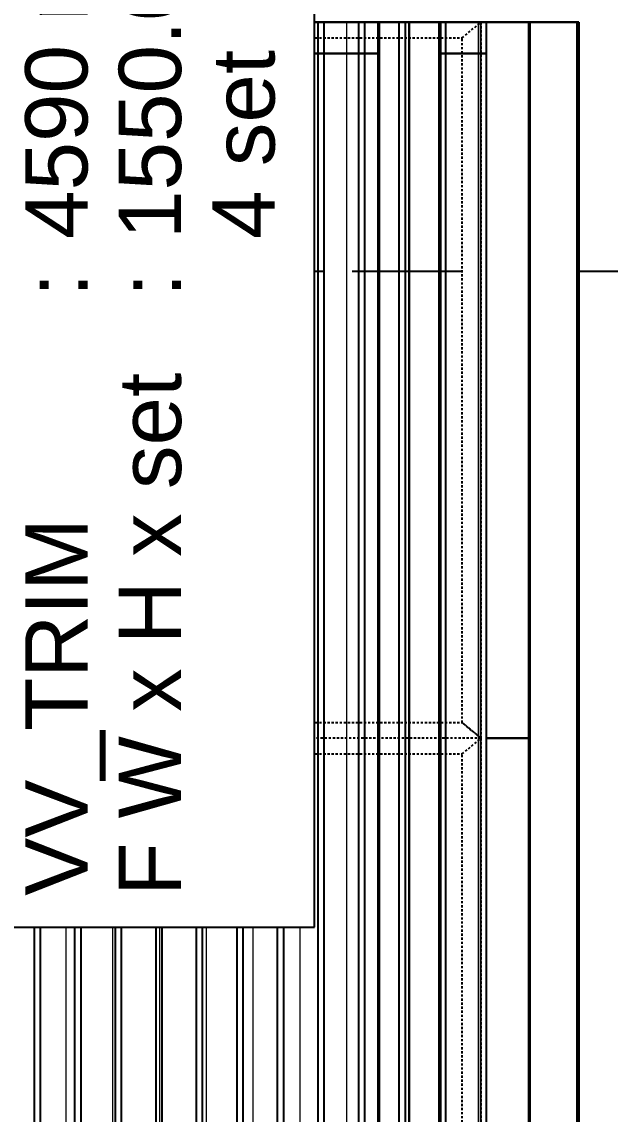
# Model space of a CAD drawing. Header units: millimetres. Extents: x -1379 to 1385823, y -4884429 to 548763.
# Drawn here: x 570096 to 571039, y -2332301 to -2330551 of the extents above; entities that cross this region are included whole.
import ezdxf

# ---------------------------------------------------------------- set-up
doc = ezdxf.new("R2010")
doc.units = ezdxf.units.MM
for name, pattern in [('CENTER', [50.8, 31.75, -6.35, 6.35, -6.35]), ('TA_GL_000.70000', [1.925, 0.7, -0.175, 0.175, -0.175, 0.7]), ('TA_HL_001.00000', [6.5, 3.55, -2.95])]:
    doc.linetypes.add(name, pattern=pattern)
for name, color, linetype in [('000 - 0_SYM_DWG_GRIDLINE_MAIN_COLOR_251', 251, 'Continuous'), ('000 - GRID', 251, 'CENTER'), ('010 - ASPG_EXTR_MAIN_COLOR_2', 2, 'Continuous'), ('010 - ASPG_EXTR_WIPEOUT_', 250, 'Continuous'), ('010 - ASPG_FRAMING_MAIN_COLOR_1', 1, 'Continuous'), ('010 - ASPG_FRAMING_SUB_COLOR_2', 2, 'Continuous'), ('010 - ASPG_FRAMING_WIPEOUT_', 250, 'Continuous')]:
    doc.layers.add(name, color=color, linetype=linetype)
doc.layers.add('000 - CONCRETE_EX_LOUVERS_DEF_SUB', color=250, linetype='Continuous', plot=False)
doc.layers.add('000 - ESTIMATE_ASPG_WIPEOUT_', color=250, linetype='Continuous', plot=False)
doc.layers.add('000 - ESTIMATE_ASPG_MAIN_COLOR_6', color=6, linetype='Continuous', true_color=0xff00ff, plot=False)
doc.layers.add('000 - ESTIMATE_ASPG_TEXT_COLOR_1', color=1, linetype='Continuous', true_color=0xff0000, plot=False)
doc.styles.add('_Arial', font='arial.ttf')
doc.styles.add('TA', font='', dxfattribs={"height": 4.5})
doc.styles.get('TA').set_extended_font_data('Cordia New')

# ---------------------------------------------------------------- blocks, each defined once
blk = doc.blocks.new('DPA_CP_Entrance Louver Grill Vertical Z - Louver Grill Vertical Z-5244519-IV01 - ELEVATION 2')
at = {"layer": '000 - CONCRETE_EX_LOUVERS_DEF_SUB'}
for p, q in [((-2300292.7, 114425), (-2300342.7, 114425)), ((-2300342.7, 114425), (-2300292.7, 114425)), ((-2300292.7, 114425), (-2300342.7, 114425)), ((-2300342.7, 114425), (-2300292.7, 114425)), ((-2300292.7, 114425), (-2300217.7, 114425)), ((-2300217.7, 114425), (-2300292.7, 114425)), ((-2300217.7, 114425), (-2300142.7, 114425)), ((-2300215.7, 114425), (-2300217.7, 114425)), ((-2300217.7, 114425), (-2300215.7, 114425)), ((-2300142.7, 114425), (-2300217.7, 114425)), ((-2300142.7, 114425), (-2300215.7, 114425)), ((-2300215.7, 114425), (-2300142.7, 114425)), ((-2300142.7, 114425), (-2300142.7, 109825)), ((-2300142.7, 114425), (-2300142.7, 109825)), ((-2300142.7, 109825), (-2300142.7, 114425)), ((-2300142.7, 109825), (-2300142.7, 114425)), ((-2300217.7, 114375), (-2300292.7, 114375)), ((-2300292.7, 114375), (-2300217.7, 114375))]:
    blk.add_line(p, q, dxfattribs=at)
blk = doc.blocks.new('GM_Louver Grill Vertical Z1 - Z Profile-4595833-IV01 - ELEVATION 2')
at = {"layer": '000 - CONCRETE_EX_LOUVERS_DEF_SUB', "lineweight": 9}
for p, q in [((-2300217.7, 114425), (-2300144.7, 114425)), ((-2300215.7, 114425), (-2300217.7, 114425)), ((-2300142.7, 114425), (-2300215.7, 114425)), ((-2300144.7, 114425), (-2300142.7, 114425)), ((-2300142.7, 109825), (-2300142.7, 114425)), ((-2300142.7, 109825), (-2300142.7, 114425)), ((-2300142.7, 109825), (-2300142.7, 114425))]:
    blk.add_line(p, q, dxfattribs=at)
blk = doc.blocks.new('DPA_CP_Entrance Louver Grill Vertical Z - Louver Grill Vertical Z-4595767-IV01 - ELEVATION 2')
at = {"layer": '000 - CONCRETE_EX_LOUVERS_DEF_SUB'}
for p, q in [((-2300292.7, 114425), (-2300342.7, 114425)), ((-2300342.7, 114425), (-2300292.7, 114425)), ((-2300292.7, 114425), (-2300342.7, 114425)), ((-2300342.7, 114425), (-2300292.7, 114425)), ((-2300292.7, 114425), (-2300217.7, 114425)), ((-2300217.7, 114425), (-2300292.7, 114425)), ((-2300217.7, 114425), (-2300142.7, 114425)), ((-2300215.7, 114425), (-2300217.7, 114425)), ((-2300217.7, 114425), (-2300215.7, 114425)), ((-2300142.7, 114425), (-2300217.7, 114425)), ((-2300142.7, 114425), (-2300215.7, 114425)), ((-2300215.7, 114425), (-2300142.7, 114425)), ((-2300142.7, 114425), (-2300142.7, 109825)), ((-2300142.7, 114425), (-2300142.7, 109825)), ((-2300142.7, 109825), (-2300142.7, 114425)), ((-2300142.7, 109825), (-2300142.7, 114425)), ((-2300217.7, 114375), (-2300292.7, 114375)), ((-2300292.7, 114375), (-2300217.7, 114375))]:
    blk.add_line(p, q, dxfattribs=at)
blk = doc.blocks.new('DPA_CP_Entrance Louver Grill Vertical Z - Louver Grill Vertical Z-V23-IV01 - ELEVATION 2')
at = {"layer": '000 - CONCRETE_EX_LOUVERS_DEF_SUB'}
for p, q in [((-2307914.7, 114425), (-2306414.7, 114425)), ((-2307914.7, 114425), (-2306414.7, 114425)), ((-2306464.7, 114425), (-2306414.7, 114425)), ((-2306414.7, 114425), (-2306464.7, 114425)), ((-2306464.7, 114425), (-2306462.7, 114425)), ((-2306414.7, 114425), (-2306464.7, 114425)), ((-2306464.7, 114425), (-2306464.7, 109825)), ((-2306464.7, 109825), (-2306464.7, 114425)), ((-2306462.7, 114425), (-2306414.7, 114425)), ((-2306462.7, 114425), (-2306462.7, 109825)), ((-2306462.7, 114425), (-2306462.7, 109825)), ((-2306414.7, 109825), (-2306414.7, 114425)), ((-2306414.7, 109825), (-2306414.7, 114425)), ((-2306414.7, 114425), (-2306414.7, 109825)), ((-2306414.7, 114425), (-2306414.7, 109825)), ((-2306414.7, 114375), (-2306414.7, 114425)), ((-2306414.7, 114425), (-2306414.7, 114375)), ((-2306464.7, 114375), (-2307864.7, 114375)), ((-2307864.7, 114375), (-2306464.7, 114375)), ((-2306464.7, 114375), (-2307864.7, 114375)), ((-2307864.7, 114375), (-2306464.7, 114375)), ((-2306464.7, 114375), (-2306464.7, 109885)), ((-2306464.7, 109885), (-2306464.7, 114375)), ((-2306464.7, 114375), (-2306464.7, 109885)), ((-2306464.7, 109885), (-2306464.7, 114375))]:
    blk.add_line(p, q, dxfattribs=at)
blk = doc.blocks.new('GM_Louver Grill Vertical Z1 - Z Profile-V24-IV01 - ELEVATION 2')
at = {"layer": '000 - CONCRETE_EX_LOUVERS_DEF_SUB', "lineweight": 9}
blk.add_line((-2307714.7, 109825), (-2307714.7, 114425), dxfattribs=at)
blk = doc.blocks.new('DPA_CP_Entrance Louver Grill Vertical Z - Louver Grill Vertical Z-5246638-IV01 - ELEVATION 2')
at = {"layer": '000 - CONCRETE_EX_LOUVERS_DEF_SUB'}
for p, q in [((-2300414.7, 114425), (-2300364.7, 114425)), ((-2300364.7, 114425), (-2300414.7, 114425)), ((-2300414.7, 114425), (-2300414.7, 109825)), ((-2300414.7, 109825), (-2300414.7, 114425)), ((-2300364.7, 114425), (-2300414.7, 114425)), ((-2300414.7, 114425), (-2300366.7, 114425)), ((-2300414.7, 109825), (-2300414.7, 114425)), ((-2300414.7, 109825), (-2300414.7, 114425)), ((-2300414.7, 114375), (-2300414.7, 114425)), ((-2300414.7, 114425), (-2300414.7, 114375)), ((-2300414.7, 114425), (-2300142.7, 114425)), ((-2300414.7, 114425), (-2300142.7, 114425)), ((-2300366.7, 114425), (-2300364.7, 114425)), ((-2300366.7, 109825), (-2300366.7, 114425)), ((-2300366.7, 109825), (-2300366.7, 114425)), ((-2300364.7, 114425), (-2300364.7, 109825)), ((-2300364.7, 109825), (-2300364.7, 114425)), ((-2300192.7, 114425), (-2300142.7, 114425)), ((-2300142.7, 114425), (-2300192.7, 114425)), ((-2300192.7, 114425), (-2300190.7, 114425)), ((-2300142.7, 114425), (-2300192.7, 114425)), ((-2300192.7, 114425), (-2300192.7, 109825)), ((-2300192.7, 109825), (-2300192.7, 114425)), ((-2300190.7, 114425), (-2300142.7, 114425)), ((-2300190.7, 114425), (-2300190.7, 109825)), ((-2300190.7, 114425), (-2300190.7, 109825)), ((-2300142.7, 109825), (-2300142.7, 114425)), ((-2300142.7, 109825), (-2300142.7, 114425)), ((-2300142.7, 114425), (-2300142.7, 109825)), ((-2300142.7, 114425), (-2300142.7, 109825)), ((-2300142.7, 114375), (-2300142.7, 114425)), ((-2300142.7, 114425), (-2300142.7, 114375)), ((-2300364.7, 109885), (-2300364.7, 114375)), ((-2300364.7, 109885), (-2300364.7, 114375)), ((-2300192.7, 114375), (-2300364.7, 114375)), ((-2300364.7, 114375), (-2300192.7, 114375)), ((-2300192.7, 114375), (-2300364.7, 114375)), ((-2300364.7, 114375), (-2300192.7, 114375)), ((-2300364.7, 109885), (-2300364.7, 114375)), ((-2300364.7, 109885), (-2300364.7, 114375)), ((-2300192.7, 114375), (-2300192.7, 109885)), ((-2300192.7, 109885), (-2300192.7, 114375)), ((-2300192.7, 114375), (-2300192.7, 109885)), ((-2300192.7, 109885), (-2300192.7, 114375))]:
    blk.add_line(p, q, dxfattribs=at)
blk = doc.blocks.new('C-1-IV01_REV00_20260605-145254_ELEVATION_2_EX')
at = {"layer": '000 - CONCRETE_EX_LOUVERS_DEF_SUB'}
for name, p in [('DPA_CP_Entrance Louver Grill Vertical Z - Louver Grill Vertical Z-V23-IV01 - ELEVATION 2', (2305332.7, -1)), ('GM_Louver Grill Vertical Z1 - Z Profile-V24-IV01 - ELEVATION 2', (2306082.7, -1)), ('GM_Louver Grill Vertical Z1 - Z Profile-V24-IV01 - ELEVATION 2', (2306157.7, -1)), ('GM_Louver Grill Vertical Z1 - Z Profile-V24-IV01 - ELEVATION 2', (2306232.7, -1)), ('GM_Louver Grill Vertical Z1 - Z Profile-V24-IV01 - ELEVATION 2', (2306307.7, -1)), ('GM_Louver Grill Vertical Z1 - Z Profile-V24-IV01 - ELEVATION 2', (2306382.7, -1)), ('GM_Louver Grill Vertical Z1 - Z Profile-V24-IV01 - ELEVATION 2', (2306457.7, -1)), ('GM_Louver Grill Vertical Z1 - Z Profile-V24-IV01 - ELEVATION 2', (2306532.7, -1)), ('DPA_CP_Entrance Louver Grill Vertical Z - Louver Grill Vertical Z-5246638-IV01 - ELEVATION 2', (2299332.7, -1)), ('GM_Louver Grill Vertical Z1 - Z Profile-V24-IV01 - ELEVATION 2', (2306682.7, -1)), ('DPA_CP_Entrance Louver Grill Vertical Z - Louver Grill Vertical Z-5244519-IV01 - ELEVATION 2', (2299332.7, -1)), ('DPA_CP_Entrance Louver Grill Vertical Z - Louver Grill Vertical Z-4595767-IV01 - ELEVATION 2', (2299332.7, -1)), ('DPA_CP_Entrance Louver Grill Vertical Z - Louver Grill Vertical Z-4595767-IV01 - ELEVATION 2', (2299332.7, -1)), ('DPA_CP_Entrance Louver Grill Vertical Z - Louver Grill Vertical Z-4595767-IV01 - ELEVATION 2', (2299332.7, -1)), ('DPA_CP_Entrance Louver Grill Vertical Z - Louver Grill Vertical Z-4595767-IV01 - ELEVATION 2', (2299332.7, -1)), ('DPA_CP_Entrance Louver Grill Vertical Z - Louver Grill Vertical Z-4595767-IV01 - ELEVATION 2', (2299332.7, -1)), ('DPA_CP_Entrance Louver Grill Vertical Z - Louver Grill Vertical Z-4595767-IV01 - ELEVATION 2', (2299332.7, -1)), ('DPA_CP_Entrance Louver Grill Vertical Z - Louver Grill Vertical Z-4595767-IV01 - ELEVATION 2', (2299332.7, -1)), ('DPA_CP_Entrance Louver Grill Vertical Z - Louver Grill Vertical Z-4595767-IV01 - ELEVATION 2', (2299332.7, -1)), ('DPA_CP_Entrance Louver Grill Vertical Z - Louver Grill Vertical Z-4595767-IV01 - ELEVATION 2', (2299332.7, -1)), ('DPA_CP_Entrance Louver Grill Vertical Z - Louver Grill Vertical Z-5244519-IV01 - ELEVATION 2', (2299332.7, -1)), ('GM_Louver Grill Vertical Z1 - Z Profile-V24-IV01 - ELEVATION 2', (2306743.7, -1)), ('GM_Louver Grill Vertical Z1 - Z Profile-V24-IV01 - ELEVATION 2', (2306804.7, -1)), ('GM_Louver Grill Vertical Z1 - Z Profile-4595833-IV01 - ELEVATION 2', (2299332.7, -1)), ('GM_Louver Grill Vertical Z1 - Z Profile-4595833-IV01 - ELEVATION 2', (2299332.7, -1)), ('GM_Louver Grill Vertical Z1 - Z Profile-4595833-IV01 - ELEVATION 2', (2299332.7, -1)), ('GM_Louver Grill Vertical Z1 - Z Profile-4595833-IV01 - ELEVATION 2', (2299332.7, -1)), ('GM_Louver Grill Vertical Z1 - Z Profile-4595833-IV01 - ELEVATION 2', (2299332.7, -1)), ('GM_Louver Grill Vertical Z1 - Z Profile-4595833-IV01 - ELEVATION 2', (2299332.7, -1)), ('GM_Louver Grill Vertical Z1 - Z Profile-4595833-IV01 - ELEVATION 2', (2299332.7, -1)), ('GM_Louver Grill Vertical Z1 - Z Profile-4595833-IV01 - ELEVATION 2', (2299332.7, -1)), ('GM_Louver Grill Vertical Z1 - Z Profile-4595833-IV01 - ELEVATION 2', (2299332.7, -1)), ('GM_Louver Grill Vertical Z1 - Z Profile-4595833-IV01 - ELEVATION 2', (2299332.7, -1)), ('GM_Louver Grill Vertical Z1 - Z Profile-4595833-IV01 - ELEVATION 2', (2299332.7, -1)), ('GM_Louver Grill Vertical Z1 - Z Profile-4595833-IV01 - ELEVATION 2', (2299332.7, -1)), ('GM_Louver Grill Vertical Z1 - Z Profile-4595833-IV01 - ELEVATION 2', (2299332.7, -1)), ('GM_Louver Grill Vertical Z1 - Z Profile-4595833-IV01 - ELEVATION 2', (2299332.7, -1)), ('GM_Louver Grill Vertical Z1 - Z Profile-4595833-IV01 - ELEVATION 2', (2299332.7, -1)), ('GM_Louver Grill Vertical Z1 - Z Profile-4595833-IV01 - ELEVATION 2', (2299332.7, -1)), ('GM_Louver Grill Vertical Z1 - Z Profile-4595833-IV01 - ELEVATION 2', (2299332.7, -1)), ('GM_Louver Grill Vertical Z1 - Z Profile-4595833-IV01 - ELEVATION 2', (2299332.7, -1)), ('GM_Louver Grill Vertical Z1 - Z Profile-4595833-IV01 - ELEVATION 2', (2299332.7, -1)), ('GM_Louver Grill Vertical Z1 - Z Profile-4595833-IV01 - ELEVATION 2', (2299332.7, -1)), ('GM_Louver Grill Vertical Z1 - Z Profile-4595833-IV01 - ELEVATION 2', (2299332.7, -1)), ('GM_Louver Grill Vertical Z1 - Z Profile-4595833-IV01 - ELEVATION 2', (2299332.7, -1)), ('GM_Louver Grill Vertical Z1 - Z Profile-4595833-IV01 - ELEVATION 2', (2299332.7, -1)), ('GM_Louver Grill Vertical Z1 - Z Profile-4595833-IV01 - ELEVATION 2', (2299332.7, -1)), ('GM_Louver Grill Vertical Z1 - Z Profile-4595833-IV01 - ELEVATION 2', (2299332.7, -1)), ('GM_Louver Grill Vertical Z1 - Z Profile-4595833-IV01 - ELEVATION 2', (2299332.7, -1)), ('GM_Louver Grill Vertical Z1 - Z Profile-4595833-IV01 - ELEVATION 2', (2299332.7, -1)), ('GM_Louver Grill Vertical Z1 - Z Profile-4595833-IV01 - ELEVATION 2', (2299332.7, -1)), ('GM_Louver Grill Vertical Z1 - Z Profile-4595833-IV01 - ELEVATION 2', (2299332.7, -1)), ('GM_Louver Grill Vertical Z1 - Z Profile-4595833-IV01 - ELEVATION 2', (2299332.7, -1)), ('GM_Louver Grill Vertical Z1 - Z Profile-4595833-IV01 - ELEVATION 2', (2299332.7, -1)), ('GM_Louver Grill Vertical Z1 - Z Profile-4595833-IV01 - ELEVATION 2', (2299332.7, -1)), ('GM_Louver Grill Vertical Z1 - Z Profile-4595833-IV01 - ELEVATION 2', (2299332.7, -1)), ('GM_Louver Grill Vertical Z1 - Z Profile-4595833-IV01 - ELEVATION 2', (2299332.7, -1)), ('GM_Louver Grill Vertical Z1 - Z Profile-4595833-IV01 - ELEVATION 2', (2299332.7, -1)), ('GM_Louver Grill Vertical Z1 - Z Profile-4595833-IV01 - ELEVATION 2', (2299332.7, -1)), ('GM_Louver Grill Vertical Z1 - Z Profile-4595833-IV01 - ELEVATION 2', (2299332.7, -1)), ('GM_Louver Grill Vertical Z1 - Z Profile-4595833-IV01 - ELEVATION 2', (2299332.7, -1)), ('GM_Louver Grill Vertical Z1 - Z Profile-4595833-IV01 - ELEVATION 2', (2299332.7, -1)), ('GM_Louver Grill Vertical Z1 - Z Profile-4595833-IV01 - ELEVATION 2', (2299332.7, -1)), ('GM_Louver Grill Vertical Z1 - Z Profile-4595833-IV01 - ELEVATION 2', (2299332.7, -1)), ('GM_Louver Grill Vertical Z1 - Z Profile-4595833-IV01 - ELEVATION 2', (2299332.7, -1)), ('GM_Louver Grill Vertical Z1 - Z Profile-4595833-IV01 - ELEVATION 2', (2299332.7, -1)), ('GM_Louver Grill Vertical Z1 - Z Profile-4595833-IV01 - ELEVATION 2', (2299332.7, -1)), ('GM_Louver Grill Vertical Z1 - Z Profile-4595833-IV01 - ELEVATION 2', (2299332.7, -1)), ('GM_Louver Grill Vertical Z1 - Z Profile-4595833-IV01 - ELEVATION 2', (2299332.7, -1)), ('GM_Louver Grill Vertical Z1 - Z Profile-4595833-IV01 - ELEVATION 2', (2299332.7, -1)), ('GM_Louver Grill Vertical Z1 - Z Profile-4595833-IV01 - ELEVATION 2', (2299332.7, -1)), ('GM_Louver Grill Vertical Z1 - Z Profile-4595833-IV01 - ELEVATION 2', (2299332.7, -1)), ('GM_Louver Grill Vertical Z1 - Z Profile-4595833-IV01 - ELEVATION 2', (2299332.7, -1)), ('GM_Louver Grill Vertical Z1 - Z Profile-4595833-IV01 - ELEVATION 2', (2299332.7, -1)), ('GM_Louver Grill Vertical Z1 - Z Profile-4595833-IV01 - ELEVATION 2', (2299332.7, -1)), ('GM_Louver Grill Vertical Z1 - Z Profile-4595833-IV01 - ELEVATION 2', (2299332.7, -1)), ('GM_Louver Grill Vertical Z1 - Z Profile-4595833-IV01 - ELEVATION 2', (2299332.7, -1)), ('GM_Louver Grill Vertical Z1 - Z Profile-4595833-IV01 - ELEVATION 2', (2299332.7, -1)), ('GM_Louver Grill Vertical Z1 - Z Profile-4595833-IV01 - ELEVATION 2', (2299332.7, -1)), ('GM_Louver Grill Vertical Z1 - Z Profile-4595833-IV01 - ELEVATION 2', (2299332.7, -1)), ('GM_Louver Grill Vertical Z1 - Z Profile-4595833-IV01 - ELEVATION 2', (2299332.7, -1)), ('GM_Louver Grill Vertical Z1 - Z Profile-4595833-IV01 - ELEVATION 2', (2299332.7, -1)), ('GM_Louver Grill Vertical Z1 - Z Profile-4595833-IV01 - ELEVATION 2', (2299332.7, -1)), ('GM_Louver Grill Vertical Z1 - Z Profile-4595833-IV01 - ELEVATION 2', (2299332.7, -1)), ('GM_Louver Grill Vertical Z1 - Z Profile-4595833-IV01 - ELEVATION 2', (2299332.7, -1)), ('GM_Louver Grill Vertical Z1 - Z Profile-4595833-IV01 - ELEVATION 2', (2299332.7, -1)), ('GM_Louver Grill Vertical Z1 - Z Profile-4595833-IV01 - ELEVATION 2', (2299332.7, -1)), ('GM_Louver Grill Vertical Z1 - Z Profile-4595833-IV01 - ELEVATION 2', (2299332.7, -1)), ('GM_Louver Grill Vertical Z1 - Z Profile-4595833-IV01 - ELEVATION 2', (2299332.7, -1)), ('GM_Louver Grill Vertical Z1 - Z Profile-4595833-IV01 - ELEVATION 2', (2299332.7, -1)), ('GM_Louver Grill Vertical Z1 - Z Profile-4595833-IV01 - ELEVATION 2', (2299332.7, -1)), ('GM_Louver Grill Vertical Z1 - Z Profile-4595833-IV01 - ELEVATION 2', (2299332.7, -1)), ('GM_Louver Grill Vertical Z1 - Z Profile-4595833-IV01 - ELEVATION 2', (2299332.7, -1)), ('GM_Louver Grill Vertical Z1 - Z Profile-4595833-IV01 - ELEVATION 2', (2299332.7, -1)), ('GM_Louver Grill Vertical Z1 - Z Profile-4595833-IV01 - ELEVATION 2', (2299332.7, -1)), ('GM_Louver Grill Vertical Z1 - Z Profile-4595833-IV01 - ELEVATION 2', (2299332.7, -1)), ('GM_Louver Grill Vertical Z1 - Z Profile-4595833-IV01 - ELEVATION 2', (2299332.7, -1)), ('GM_Louver Grill Vertical Z1 - Z Profile-4595833-IV01 - ELEVATION 2', (2299332.7, -1)), ('GM_Louver Grill Vertical Z1 - Z Profile-4595833-IV01 - ELEVATION 2', (2299332.7, -1)), ('GM_Louver Grill Vertical Z1 - Z Profile-4595833-IV01 - ELEVATION 2', (2299332.7, -1)), ('GM_Louver Grill Vertical Z1 - Z Profile-4595833-IV01 - ELEVATION 2', (2299332.7, -1)), ('GM_Louver Grill Vertical Z1 - Z Profile-4595833-IV01 - ELEVATION 2', (2299332.7, -1)), ('GM_Louver Grill Vertical Z1 - Z Profile-4595833-IV01 - ELEVATION 2', (2299332.7, -1)), ('GM_Louver Grill Vertical Z1 - Z Profile-4595833-IV01 - ELEVATION 2', (2299332.7, -1)), ('GM_Louver Grill Vertical Z1 - Z Profile-4595833-IV01 - ELEVATION 2', (2299332.7, -1)), ('GM_Louver Grill Vertical Z1 - Z Profile-4595833-IV01 - ELEVATION 2', (2299332.7, -1)), ('GM_Louver Grill Vertical Z1 - Z Profile-4595833-IV01 - ELEVATION 2', (2299332.7, -1)), ('GM_Louver Grill Vertical Z1 - Z Profile-4595833-IV01 - ELEVATION 2', (2299332.7, -1)), ('GM_Louver Grill Vertical Z1 - Z Profile-4595833-IV01 - ELEVATION 2', (2299332.7, -1)), ('GM_Louver Grill Vertical Z1 - Z Profile-4595833-IV01 - ELEVATION 2', (2299332.7, -1)), ('GM_Louver Grill Vertical Z1 - Z Profile-4595833-IV01 - ELEVATION 2', (2299332.7, -1)), ('GM_Louver Grill Vertical Z1 - Z Profile-4595833-IV01 - ELEVATION 2', (2299332.7, -1)), ('GM_Louver Grill Vertical Z1 - Z Profile-4595833-IV01 - ELEVATION 2', (2299332.7, -1)), ('GM_Louver Grill Vertical Z1 - Z Profile-4595833-IV01 - ELEVATION 2', (2299332.7, -1)), ('GM_Louver Grill Vertical Z1 - Z Profile-4595833-IV01 - ELEVATION 2', (2299332.7, -1)), ('GM_Louver Grill Vertical Z1 - Z Profile-4595833-IV01 - ELEVATION 2', (2299332.7, -1)), ('GM_Louver Grill Vertical Z1 - Z Profile-4595833-IV01 - ELEVATION 2', (2299332.7, -1)), ('GM_Louver Grill Vertical Z1 - Z Profile-4595833-IV01 - ELEVATION 2', (2299332.7, -1)), ('GM_Louver Grill Vertical Z1 - Z Profile-4595833-IV01 - ELEVATION 2', (2299332.7, -1)), ('GM_Louver Grill Vertical Z1 - Z Profile-4595833-IV01 - ELEVATION 2', (2299332.7, -1)), ('GM_Louver Grill Vertical Z1 - Z Profile-4595833-IV01 - ELEVATION 2', (2299332.7, -1)), ('GM_Louver Grill Vertical Z1 - Z Profile-4595833-IV01 - ELEVATION 2', (2299332.7, -1)), ('GM_Louver Grill Vertical Z1 - Z Profile-4595833-IV01 - ELEVATION 2', (2299332.7, -1)), ('GM_Louver Grill Vertical Z1 - Z Profile-4595833-IV01 - ELEVATION 2', (2299332.7, -1)), ('GM_Louver Grill Vertical Z1 - Z Profile-4595833-IV01 - ELEVATION 2', (2299332.7, -1)), ('GM_Louver Grill Vertical Z1 - Z Profile-4595833-IV01 - ELEVATION 2', (2299332.7, -1)), ('GM_Louver Grill Vertical Z1 - Z Profile-4595833-IV01 - ELEVATION 2', (2299332.7, -1)), ('GM_Louver Grill Vertical Z1 - Z Profile-4595833-IV01 - ELEVATION 2', (2299332.7, -1)), ('GM_Louver Grill Vertical Z1 - Z Profile-4595833-IV01 - ELEVATION 2', (2299332.7, -1)), ('GM_Louver Grill Vertical Z1 - Z Profile-4595833-IV01 - ELEVATION 2', (2299332.7, -1)), ('GM_Louver Grill Vertical Z1 - Z Profile-4595833-IV01 - ELEVATION 2', (2299332.7, -1)), ('GM_Louver Grill Vertical Z1 - Z Profile-4595833-IV01 - ELEVATION 2', (2299332.7, -1)), ('GM_Louver Grill Vertical Z1 - Z Profile-4595833-IV01 - ELEVATION 2', (2299332.7, -1)), ('GM_Louver Grill Vertical Z1 - Z Profile-4595833-IV01 - ELEVATION 2', (2299332.7, -1)), ('GM_Louver Grill Vertical Z1 - Z Profile-4595833-IV01 - ELEVATION 2', (2299332.7, -1)), ('GM_Louver Grill Vertical Z1 - Z Profile-4595833-IV01 - ELEVATION 2', (2299332.7, -1)), ('GM_Louver Grill Vertical Z1 - Z Profile-4595833-IV01 - ELEVATION 2', (2299332.7, -1)), ('GM_Louver Grill Vertical Z1 - Z Profile-4595833-IV01 - ELEVATION 2', (2299332.7, -1)), ('GM_Louver Grill Vertical Z1 - Z Profile-4595833-IV01 - ELEVATION 2', (2299332.7, -1)), ('GM_Louver Grill Vertical Z1 - Z Profile-4595833-IV01 - ELEVATION 2', (2299332.7, -1)), ('GM_Louver Grill Vertical Z1 - Z Profile-4595833-IV01 - ELEVATION 2', (2299332.7, -1)), ('GM_Louver Grill Vertical Z1 - Z Profile-4595833-IV01 - ELEVATION 2', (2299332.7, -1)), ('GM_Louver Grill Vertical Z1 - Z Profile-4595833-IV01 - ELEVATION 2', (2299332.7, -1)), ('GM_Louver Grill Vertical Z1 - Z Profile-4595833-IV01 - ELEVATION 2', (2299332.7, -1)), ('GM_Louver Grill Vertical Z1 - Z Profile-4595833-IV01 - ELEVATION 2', (2299332.7, -1)), ('GM_Louver Grill Vertical Z1 - Z Profile-4595833-IV01 - ELEVATION 2', (2299332.7, -1)), ('GM_Louver Grill Vertical Z1 - Z Profile-4595833-IV01 - ELEVATION 2', (2299332.7, -1)), ('GM_Louver Grill Vertical Z1 - Z Profile-4595833-IV01 - ELEVATION 2', (2299332.7, -1)), ('GM_Louver Grill Vertical Z1 - Z Profile-4595833-IV01 - ELEVATION 2', (2299332.7, -1)), ('GM_Louver Grill Vertical Z1 - Z Profile-4595833-IV01 - ELEVATION 2', (2299332.7, -1)), ('GM_Louver Grill Vertical Z1 - Z Profile-4595833-IV01 - ELEVATION 2', (2299332.7, -1)), ('GM_Louver Grill Vertical Z1 - Z Profile-4595833-IV01 - ELEVATION 2', (2299332.7, -1)), ('GM_Louver Grill Vertical Z1 - Z Profile-4595833-IV01 - ELEVATION 2', (2299332.7, -1)), ('GM_Louver Grill Vertical Z1 - Z Profile-4595833-IV01 - ELEVATION 2', (2299332.7, -1)), ('GM_Louver Grill Vertical Z1 - Z Profile-4595833-IV01 - ELEVATION 2', (2299332.7, -1)), ('GM_Louver Grill Vertical Z1 - Z Profile-4595833-IV01 - ELEVATION 2', (2299332.7, -1)), ('GM_Louver Grill Vertical Z1 - Z Profile-4595833-IV01 - ELEVATION 2', (2299332.7, -1)), ('GM_Louver Grill Vertical Z1 - Z Profile-4595833-IV01 - ELEVATION 2', (2299332.7, -1)), ('GM_Louver Grill Vertical Z1 - Z Profile-4595833-IV01 - ELEVATION 2', (2299332.7, -1)), ('GM_Louver Grill Vertical Z1 - Z Profile-4595833-IV01 - ELEVATION 2', (2299332.7, -1)), ('GM_Louver Grill Vertical Z1 - Z Profile-4595833-IV01 - ELEVATION 2', (2299332.7, -1)), ('GM_Louver Grill Vertical Z1 - Z Profile-4595833-IV01 - ELEVATION 2', (2299332.7, -1)), ('GM_Louver Grill Vertical Z1 - Z Profile-4595833-IV01 - ELEVATION 2', (2299332.7, -1)), ('GM_Louver Grill Vertical Z1 - Z Profile-4595833-IV01 - ELEVATION 2', (2299332.7, -1)), ('GM_Louver Grill Vertical Z1 - Z Profile-4595833-IV01 - ELEVATION 2', (2299332.7, -1)), ('GM_Louver Grill Vertical Z1 - Z Profile-4595833-IV01 - ELEVATION 2', (2299332.7, -1)), ('GM_Louver Grill Vertical Z1 - Z Profile-4595833-IV01 - ELEVATION 2', (2299332.7, -1)), ('GM_Louver Grill Vertical Z1 - Z Profile-4595833-IV01 - ELEVATION 2', (2299332.7, -1)), ('GM_Louver Grill Vertical Z1 - Z Profile-4595833-IV01 - ELEVATION 2', (2299332.7, -1)), ('GM_Louver Grill Vertical Z1 - Z Profile-4595833-IV01 - ELEVATION 2', (2299332.7, -1)), ('GM_Louver Grill Vertical Z1 - Z Profile-4595833-IV01 - ELEVATION 2', (2299332.7, -1)), ('GM_Louver Grill Vertical Z1 - Z Profile-4595833-IV01 - ELEVATION 2', (2299332.7, -1)), ('GM_Louver Grill Vertical Z1 - Z Profile-4595833-IV01 - ELEVATION 2', (2299332.7, -1)), ('GM_Louver Grill Vertical Z1 - Z Profile-4595833-IV01 - ELEVATION 2', (2299332.7, -1)), ('GM_Louver Grill Vertical Z1 - Z Profile-4595833-IV01 - ELEVATION 2', (2299332.7, -1)), ('GM_Louver Grill Vertical Z1 - Z Profile-4595833-IV01 - ELEVATION 2', (2299332.7, -1)), ('GM_Louver Grill Vertical Z1 - Z Profile-4595833-IV01 - ELEVATION 2', (2299332.7, -1)), ('GM_Louver Grill Vertical Z1 - Z Profile-4595833-IV01 - ELEVATION 2', (2299332.7, -1)), ('GM_Louver Grill Vertical Z1 - Z Profile-4595833-IV01 - ELEVATION 2', (2299332.7, -1)), ('GM_Louver Grill Vertical Z1 - Z Profile-4595833-IV01 - ELEVATION 2', (2299332.7, -1)), ('GM_Louver Grill Vertical Z1 - Z Profile-4595833-IV01 - ELEVATION 2', (2299332.7, -1)), ('GM_Louver Grill Vertical Z1 - Z Profile-4595833-IV01 - ELEVATION 2', (2299332.7, -1)), ('GM_Louver Grill Vertical Z1 - Z Profile-4595833-IV01 - ELEVATION 2', (2299332.7, -1)), ('GM_Louver Grill Vertical Z1 - Z Profile-4595833-IV01 - ELEVATION 2', (2299332.7, -1)), ('GM_Louver Grill Vertical Z1 - Z Profile-4595833-IV01 - ELEVATION 2', (2299332.7, -1)), ('GM_Louver Grill Vertical Z1 - Z Profile-4595833-IV01 - ELEVATION 2', (2299332.7, -1)), ('GM_Louver Grill Vertical Z1 - Z Profile-4595833-IV01 - ELEVATION 2', (2299332.7, -1)), ('GM_Louver Grill Vertical Z1 - Z Profile-4595833-IV01 - ELEVATION 2', (2299332.7, -1)), ('GM_Louver Grill Vertical Z1 - Z Profile-4595833-IV01 - ELEVATION 2', (2299332.7, -1)), ('GM_Louver Grill Vertical Z1 - Z Profile-4595833-IV01 - ELEVATION 2', (2299332.7, -1)), ('GM_Louver Grill Vertical Z1 - Z Profile-4595833-IV01 - ELEVATION 2', (2299332.7, -1)), ('GM_Louver Grill Vertical Z1 - Z Profile-4595833-IV01 - ELEVATION 2', (2299332.7, -1)), ('GM_Louver Grill Vertical Z1 - Z Profile-4595833-IV01 - ELEVATION 2', (2299332.7, -1)), ('GM_Louver Grill Vertical Z1 - Z Profile-4595833-IV01 - ELEVATION 2', (2299332.7, -1)), ('GM_Louver Grill Vertical Z1 - Z Profile-4595833-IV01 - ELEVATION 2', (2299332.7, -1)), ('GM_Louver Grill Vertical Z1 - Z Profile-4595833-IV01 - ELEVATION 2', (2299332.7, -1)), ('GM_Louver Grill Vertical Z1 - Z Profile-4595833-IV01 - ELEVATION 2', (2299332.7, -1)), ('GM_Louver Grill Vertical Z1 - Z Profile-4595833-IV01 - ELEVATION 2', (2299332.7, -1)), ('GM_Louver Grill Vertical Z1 - Z Profile-4595833-IV01 - ELEVATION 2', (2299332.7, -1)), ('GM_Louver Grill Vertical Z1 - Z Profile-4595833-IV01 - ELEVATION 2', (2299332.7, -1)), ('GM_Louver Grill Vertical Z1 - Z Profile-4595833-IV01 - ELEVATION 2', (2299332.7, -1)), ('GM_Louver Grill Vertical Z1 - Z Profile-4595833-IV01 - ELEVATION 2', (2299332.7, -1)), ('GM_Louver Grill Vertical Z1 - Z Profile-4595833-IV01 - ELEVATION 2', (2299332.7, -1)), ('GM_Louver Grill Vertical Z1 - Z Profile-4595833-IV01 - ELEVATION 2', (2299332.7, -1)), ('GM_Louver Grill Vertical Z1 - Z Profile-4595833-IV01 - ELEVATION 2', (2299332.7, -1)), ('GM_Louver Grill Vertical Z1 - Z Profile-4595833-IV01 - ELEVATION 2', (2299332.7, -1)), ('GM_Louver Grill Vertical Z1 - Z Profile-4595833-IV01 - ELEVATION 2', (2299332.7, -1)), ('GM_Louver Grill Vertical Z1 - Z Profile-4595833-IV01 - ELEVATION 2', (2299332.7, -1)), ('GM_Louver Grill Vertical Z1 - Z Profile-4595833-IV01 - ELEVATION 2', (2299332.7, -1)), ('GM_Louver Grill Vertical Z1 - Z Profile-4595833-IV01 - ELEVATION 2', (2299332.7, -1)), ('GM_Louver Grill Vertical Z1 - Z Profile-4595833-IV01 - ELEVATION 2', (2299332.7, -1)), ('GM_Louver Grill Vertical Z1 - Z Profile-4595833-IV01 - ELEVATION 2', (2299332.7, -1)), ('GM_Louver Grill Vertical Z1 - Z Profile-4595833-IV01 - ELEVATION 2', (2299332.7, -1)), ('GM_Louver Grill Vertical Z1 - Z Profile-4595833-IV01 - ELEVATION 2', (2299332.7, -1)), ('GM_Louver Grill Vertical Z1 - Z Profile-4595833-IV01 - ELEVATION 2', (2299332.7, -1)), ('GM_Louver Grill Vertical Z1 - Z Profile-4595833-IV01 - ELEVATION 2', (2299332.7, -1)), ('GM_Louver Grill Vertical Z1 - Z Profile-4595833-IV01 - ELEVATION 2', (2299332.7, -1)), ('GM_Louver Grill Vertical Z1 - Z Profile-4595833-IV01 - ELEVATION 2', (2299332.7, -1)), ('GM_Louver Grill Vertical Z1 - Z Profile-4595833-IV01 - ELEVATION 2', (2299332.7, -1)), ('GM_Louver Grill Vertical Z1 - Z Profile-4595833-IV01 - ELEVATION 2', (2299332.7, -1)), ('GM_Louver Grill Vertical Z1 - Z Profile-4595833-IV01 - ELEVATION 2', (2299332.7, -1)), ('GM_Louver Grill Vertical Z1 - Z Profile-4595833-IV01 - ELEVATION 2', (2299332.7, -1)), ('GM_Louver Grill Vertical Z1 - Z Profile-4595833-IV01 - ELEVATION 2', (2299332.7, -1)), ('GM_Louver Grill Vertical Z1 - Z Profile-4595833-IV01 - ELEVATION 2', (2299332.7, -1)), ('GM_Louver Grill Vertical Z1 - Z Profile-4595833-IV01 - ELEVATION 2', (2299332.7, -1)), ('GM_Louver Grill Vertical Z1 - Z Profile-4595833-IV01 - ELEVATION 2', (2299332.7, -1))]:
    blk.add_blockref(name, p, dxfattribs=at)
blk = doc.blocks.new('*U1737')
blk.add_wipeout([(50, 0), (1610, 0), (1610, 4590), (50, 4590)]).dxf.layer = '010 - ASPG_EXTR_WIPEOUT_'
at = {"layer": '010 - ASPG_EXTR_MAIN_COLOR_2'}
for points in [[(893.5, 0), (903.8, 0), (903.8, 4590), (893.5, 4590)], [(958.5, 0), (968.8, 0), (968.8, 4590), (958.5, 4590)], [(1023.5, 0), (1033.8, 0), (1033.8, 4590), (1023.5, 4590)], [(1088.5, 0), (1098.8, 0), (1098.8, 4590), (1088.5, 4590)], [(1153.5, 0), (1163.8, 0), (1163.8, 4590), (1153.5, 4590)], [(1218.5, 0), (1228.8, 0), (1228.8, 4590), (1218.5, 4590)], [(1283.5, 0), (1293.8, 0), (1293.8, 4590), (1283.5, 4590)], [(1348.5, 0), (1358.8, 0), (1358.8, 4590), (1348.5, 4590)], [(1413.5, 0), (1423.8, 0), (1423.8, 4590), (1413.5, 4590)], [(1478.5, 0), (1488.8, 0), (1488.8, 4590), (1478.5, 4590)], [(1543.5, 0), (1553.8, 0), (1553.8, 4590), (1543.5, 4590)]]:
    blk.add_lwpolyline(points, close=True, dxfattribs=at)
at = {"layer": '010 - ASPG_FRAMING_SUB_COLOR_2'}
blk.add_lwpolyline([(50, 0), (1610, 0), (1610, 4590), (50, 4590)], close=True, dxfattribs=at)
blk = doc.blocks.new('*U1741')
blk.add_wipeout([(4590, 67.8), (4590, 144.8), (0, 144.8), (0, 67.8)]).dxf.layer = '010 - ASPG_EXTR_WIPEOUT_'
at = {"layer": '010 - ASPG_EXTR_MAIN_COLOR_2'}
blk.add_lwpolyline([(4590, 69.8), (4590, 144.8), (0, 144.8), (0, 69.8)], close=True, dxfattribs=at)
blk = doc.blocks.new('*U1742')
blk.add_wipeout([(0, 0), (1147.5, 0), (1147.5, 67.3), (0, 67.3)]).dxf.layer = '010 - ASPG_FRAMING_WIPEOUT_'
at = {"layer": '010 - ASPG_FRAMING_SUB_COLOR_2'}
blk.add_lwpolyline([(0, 0), (1147.5, 0), (1147.5, 67.3), (0, 67.3)], close=True, dxfattribs=at)
blk = doc.blocks.new('*U1762')
at = {"layer": '010 - ASPG_FRAMING_MAIN_COLOR_1', "linetype": 'ByBlock'}
for points in [[(0, 0), (0, 1550), (25, 1520), (25, 30), (0, 0)], [(1147.5, 1550), (0, 1550), (25, 1520), (1122.5, 1520)], [(1147.5, 0), (1147.5, 1550), (1122.5, 1520), (1122.5, 30), (1147.5, 0)], [(25, 30), (1122.5, 30), (1147.5, 0), (0, 0), (25, 30)]]:
    blk.add_lwpolyline(points, close=True, dxfattribs=at)
blk = doc.blocks.new('*U1841')
at = {"layer": '000 - 0_SYM_DWG_GRIDLINE_MAIN_COLOR_251', "color": 0, "linetype": 'ByBlock', "ltscale": 5}
blk.add_line((20, 0), (-470.6, 0), dxfattribs=at)
at = {"style": 'TA', "flags": 1}
blk.add_attdef('LOCATION', (6, -6), '', height=4.5, rotation=270, dxfattribs=at)
blk = doc.blocks.new('C-1-IV01_REV00_20260614-170635_ELEVAITON_2_DIMS')
at = {"layer": '000 - GRID', "linetype": 'TA_GL_000.70000', "xscale": 50, "yscale": 50, "zscale": 50, "rotation": 180}
blk.add_blockref('*U1841', (-22530, 114025), dxfattribs=at)
blk = doc.blocks.new('A$Cd3cf6656')
blk.add_wipeout([(-964.7, -457.4), (1855.6, -457.4), (1855.6, 457.4), (-964.7, 457.4)]).dxf.layer = '000 - ESTIMATE_ASPG_WIPEOUT_'
at = {"layer": '000 - ESTIMATE_ASPG_MAIN_COLOR_6'}
blk.add_lwpolyline([(-964.7, -457.4), (1855.6, -457.4), (1855.6, 507.4), (-964.7, 507.4)], close=True, dxfattribs=at)
at = {"layer": '000 - ESTIMATE_ASPG_TEXT_COLOR_1', "style": '_Arial'}
for s, p in [('VV_TRIM', (-914.7, -93.5)), (':', (45, -93.5)), ('F W x H x set', (-914.7, -243.5)), (':', (45, -243.5))]:
    blk.add_text(s, height=100, dxfattribs=at).set_placement(p)
for tag, p in [('LV_TYPE_VAL', (138.1, 356.5)), ('LV_SIN-H_VAL', (138.1, 206.5)), ('LV_DOU-H_VAL', (138.1, 56.5)), ('V-TRIM_VAL', (138.1, -93.5)), ('FRAME_VAL', (138.1, -243.5)), ('FRAME_SET', (138.1, -393.5))]:
    blk.add_attdef(tag, p, '', height=100, dxfattribs=at)
blk = doc.blocks.new('A$C7174f569')
ref = blk.add_blockref('A$Cd3cf6656', (126311.1, 16503.8), dxfattribs=dict(rotation=90))
ref.add_attrib('V-TRIM_VAL', '4590 mm.', (126404.6, 16641.8), dxfattribs={"layer": '000 - ESTIMATE_ASPG_TEXT_COLOR_1', "height": 100, "rotation": 90, "style": '_Arial'})
ref.add_attrib('FRAME_VAL', '1550.00mm. x 1147.50mm.', (126554.6, 16641.8), dxfattribs={"layer": '000 - ESTIMATE_ASPG_TEXT_COLOR_1', "height": 100, "rotation": 90, "style": '_Arial'})
ref.add_attrib('FRAME_SET', '4 set', (126704.6, 16641.8), dxfattribs={"layer": '000 - ESTIMATE_ASPG_TEXT_COLOR_1', "height": 100, "rotation": 90, "style": '_Arial'})

msp = doc.modelspace()

# ---------------------------------------------------------------- block references
msp.add_blockref('*U1737', (569221.8, -2335141.4))

# ---------------------------------------------------------------- next in the draw order: block references
for name in ['C-1-IV01_REV00_20260614-170635_ELEVAITON_2_DIMS', 'C-1-IV01_REV00_20260605-145254_ELEVATION_2_EX']:
    msp.add_blockref(name, (571798.8, -2444975.4))
at = {"linetype": 'TA_HL_001.00000', "rotation": 90}
for p in [(570831.8, -2331698.9), (570831.8, -2332846.4)]:
    msp.add_blockref('*U1762', p, dxfattribs=at)

# ---------------------------------------------------------------- next in the draw order: block references
at = {"linetype": 'TA_HL_001.00000', "yscale": -1, "rotation": 90}
msp.add_blockref('*U1741', (570840.8, -2335141.4), dxfattribs=at)

# ---------------------------------------------------------------- next in the draw order: block references
msp.add_blockref('*U1742', (570840.8, -2332846.4), dxfattribs=at)

# ---------------------------------------------------------------- next in the draw order: block references
msp.add_blockref('*U1742', (570840.8, -2331698.9), dxfattribs=at)

# ---------------------------------------------------------------- next in the draw order: block references
msp.add_blockref('A$C7174f569', (443796.4, -2347540.5))

doc.saveas('drawing.dxf')
